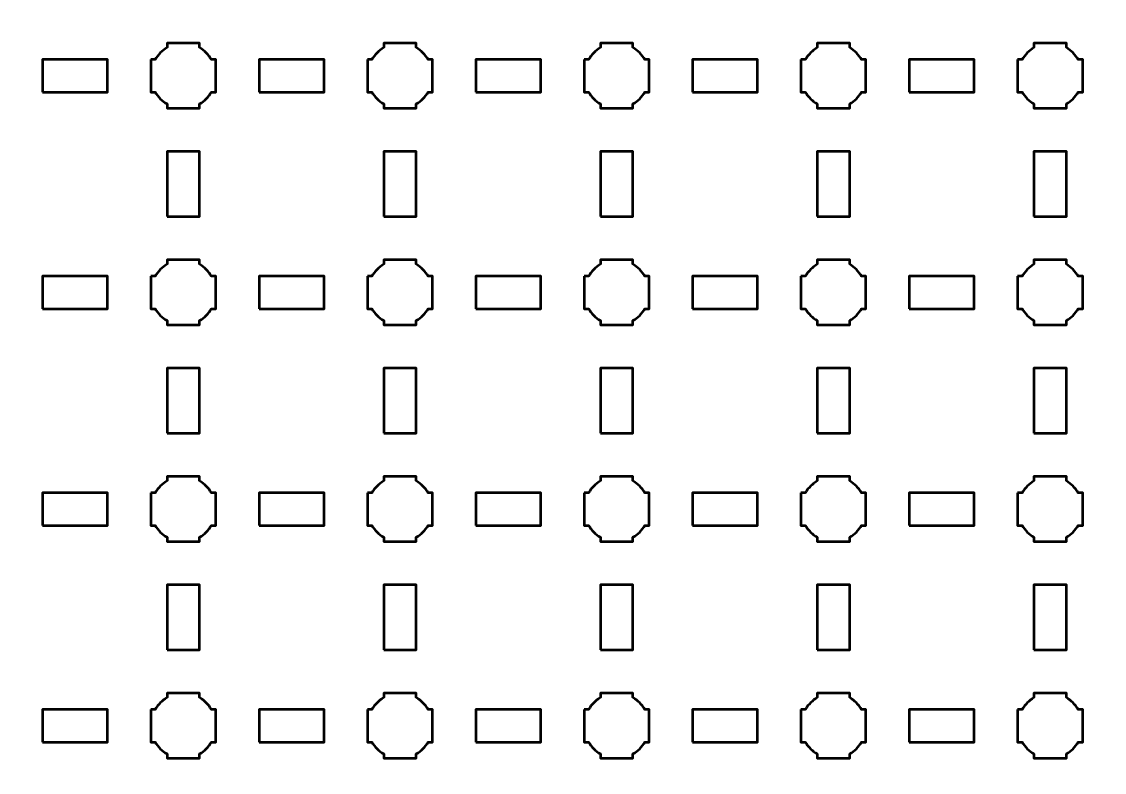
# Model space of a CAD drawing. Header units: centimetres. Extents: x -30.1 to 9.2, y -39.5 to 9.8.
# Drawn here: x -20.99 to -11, y -21.28 to -14.35 of the extents above; entities that cross this region are included whole.
import ezdxf

# ---------------------------------------------------------------- set-up
doc = ezdxf.new("R2010")
doc.units = ezdxf.units.CM
doc.header["$MEASUREMENT"] = 0
doc.layers.add('Layer 1', color=7, linetype='Continuous')

msp = doc.modelspace()

# ---------------------------------------------------------------- linework, layer by layer
at = {"layer": 'Layer 1', "lineweight": 53}
for points in [[(-20.8, -15), (-20.2, -15), (-20.2, -14.7), (-20.8, -14.7), (-20.8, -15)], [(-18.8, -15), (-18.2, -15), (-18.2, -14.7), (-18.8, -14.7), (-18.8, -15)], [(-16.8, -15), (-16.2, -15), (-16.2, -14.7), (-16.8, -14.7), (-16.8, -15)], [(-14.8, -15), (-14.2, -15), (-14.2, -14.7), (-14.8, -14.7), (-14.8, -15)], [(-12.8, -15), (-12.2, -15), (-12.2, -14.7), (-12.8, -14.7), (-12.8, -15)], [(-19.65, -16.15), (-19.35, -16.15), (-19.35, -15.55), (-19.65, -15.55), (-19.65, -16.15)], [(-17.65, -16.15), (-17.35, -16.15), (-17.35, -15.55), (-17.65, -15.55), (-17.65, -16.15)], [(-15.65, -16.15), (-15.35, -16.15), (-15.35, -15.55), (-15.65, -15.55), (-15.65, -16.15)], [(-13.65, -16.15), (-13.35, -16.15), (-13.35, -15.55), (-13.65, -15.55), (-13.65, -16.15)], [(-11.65, -16.15), (-11.35, -16.15), (-11.35, -15.55), (-11.65, -15.55), (-11.65, -16.15)], [(-20.8, -17), (-20.2, -17), (-20.2, -16.7), (-20.8, -16.7), (-20.8, -17)], [(-18.8, -17), (-18.2, -17), (-18.2, -16.7), (-18.8, -16.7), (-18.8, -17)], [(-16.8, -17), (-16.2, -17), (-16.2, -16.7), (-16.8, -16.7), (-16.8, -17)], [(-14.8, -17), (-14.2, -17), (-14.2, -16.7), (-14.8, -16.7), (-14.8, -17)], [(-12.8, -17), (-12.2, -17), (-12.2, -16.7), (-12.8, -16.7), (-12.8, -17)], [(-19.65, -18.15), (-19.35, -18.15), (-19.35, -17.55), (-19.65, -17.55), (-19.65, -18.15)], [(-17.65, -18.15), (-17.35, -18.15), (-17.35, -17.55), (-17.65, -17.55), (-17.65, -18.15)], [(-15.65, -18.15), (-15.35, -18.15), (-15.35, -17.55), (-15.65, -17.55), (-15.65, -18.15)], [(-13.65, -18.15), (-13.35, -18.15), (-13.35, -17.55), (-13.65, -17.55), (-13.65, -18.15)], [(-11.65, -18.15), (-11.35, -18.15), (-11.35, -17.55), (-11.65, -17.55), (-11.65, -18.15)], [(-20.8, -19), (-20.2, -19), (-20.2, -18.7), (-20.8, -18.7), (-20.8, -19)], [(-18.8, -19), (-18.2, -19), (-18.2, -18.7), (-18.8, -18.7), (-18.8, -19)], [(-16.8, -19), (-16.2, -19), (-16.2, -18.7), (-16.8, -18.7), (-16.8, -19)], [(-14.8, -19), (-14.2, -19), (-14.2, -18.7), (-14.8, -18.7), (-14.8, -19)], [(-12.8, -19), (-12.2, -19), (-12.2, -18.7), (-12.8, -18.7), (-12.8, -19)], [(-19.65, -20.15), (-19.35, -20.15), (-19.35, -19.55), (-19.65, -19.55), (-19.65, -20.15)], [(-17.65, -20.15), (-17.35, -20.15), (-17.35, -19.55), (-17.65, -19.55), (-17.65, -20.15)], [(-15.65, -20.15), (-15.35, -20.15), (-15.35, -19.55), (-15.65, -19.55), (-15.65, -20.15)], [(-13.65, -20.15), (-13.35, -20.15), (-13.35, -19.55), (-13.65, -19.55), (-13.65, -20.15)], [(-11.65, -20.15), (-11.35, -20.15), (-11.35, -19.55), (-11.65, -19.55), (-11.65, -20.15)], [(-20.8, -21), (-20.2, -21), (-20.2, -20.7), (-20.8, -20.7), (-20.8, -21)], [(-18.8, -21), (-18.2, -21), (-18.2, -20.7), (-18.8, -20.7), (-18.8, -21)], [(-16.8, -21), (-16.2, -21), (-16.2, -20.7), (-16.8, -20.7), (-16.8, -21)], [(-14.8, -21), (-14.2, -21), (-14.2, -20.7), (-14.8, -20.7), (-14.8, -21)], [(-12.8, -21), (-12.2, -21), (-12.2, -20.7), (-12.8, -20.7), (-12.8, -21)]]:
    msp.add_lwpolyline(points, close=True, dxfattribs=at)
for points, knots in [([(-30.15, -39), (-30.15, -39), (-30.15, 9.3), (-30.15, 9.3), (-30.15, 9.3), (-30.15, 9.57609), (-29.92609, 9.8), (-29.65, 9.8), (-29.65, 9.8), (-29.65, 9.8), (8.65, 9.8), (8.65, 9.8), (8.65, 9.8), (8.92609, 9.8), (9.15, 9.57609), (9.15, 9.3), (9.15, 9.3), (9.15, 9.3), (9.15, -39), (9.15, -39), (9.15, -39), (9.15, -39.27609), (8.92609, -39.5), (8.65, -39.5), (8.65, -39.5), (8.65, -39.5), (-29.65, -39.5), (-29.65, -39.5), (-29.65, -39.5), (-29.92609, -39.5), (-30.15, -39.27609), (-30.15, -39)], [0, 0, 0, 0, 0.125, 0.125, 0.125, 0.125, 0.25, 0.25, 0.25, 0.25, 0.375, 0.375, 0.375, 0.375, 0.5, 0.5, 0.5, 0.5, 0.625, 0.625, 0.625, 0.625, 0.75, 0.75, 0.75, 0.75, 0.875, 0.875, 0.875, 0.875, 1, 1, 1, 1]), ([(-19.8, -14.7), (-19.8, -14.7), (-19.75985, -14.7), (-19.75985, -14.7), (-19.75985, -14.7), (-19.7335, -14.65447), (-19.69553, -14.6165), (-19.65, -14.59015), (-19.65, -14.59015), (-19.65, -14.59015), (-19.65, -14.55), (-19.65, -14.55), (-19.65, -14.55), (-19.65, -14.55), (-19.5, -14.55), (-19.5, -14.55), (-19.5, -14.55), (-19.5, -14.55), (-19.35, -14.55), (-19.35, -14.55), (-19.35, -14.55), (-19.35, -14.55), (-19.35, -14.59015), (-19.35, -14.59015), (-19.35, -14.59015), (-19.30447, -14.6165), (-19.2665, -14.65447), (-19.24015, -14.7), (-19.24015, -14.7), (-19.24015, -14.7), (-19.2, -14.7), (-19.2, -14.7), (-19.2, -14.7), (-19.2, -14.7), (-19.2, -14.85), (-19.2, -14.85), (-19.2, -14.85), (-19.2, -14.85), (-19.2, -15), (-19.2, -15), (-19.2, -15), (-19.2, -15), (-19.24015, -15), (-19.24015, -15), (-19.24015, -15), (-19.2665, -15.04553), (-19.30447, -15.0835), (-19.35, -15.10985), (-19.35, -15.10985), (-19.35, -15.10985), (-19.35, -15.15), (-19.35, -15.15), (-19.35, -15.15), (-19.35, -15.15), (-19.5, -15.15), (-19.5, -15.15), (-19.5, -15.15), (-19.5, -15.15), (-19.65, -15.15), (-19.65, -15.15), (-19.65, -15.15), (-19.65, -15.15), (-19.65, -15.10985), (-19.65, -15.10985), (-19.65, -15.10985), (-19.69553, -15.0835), (-19.7335, -15.04553), (-19.75985, -15), (-19.75985, -15), (-19.75985, -15), (-19.8, -15), (-19.8, -15), (-19.8, -15), (-19.8, -15), (-19.8, -14.85), (-19.8, -14.85), (-19.8, -14.85), (-19.8, -14.85), (-19.8, -14.7), (-19.8, -14.7)], [0, 0, 0, 0, 0.05, 0.05, 0.05, 0.05, 0.1, 0.1, 0.1, 0.1, 0.15, 0.15, 0.15, 0.15, 0.2, 0.2, 0.2, 0.2, 0.25, 0.25, 0.25, 0.25, 0.3, 0.3, 0.3, 0.3, 0.35, 0.35, 0.35, 0.35, 0.4, 0.4, 0.4, 0.4, 0.45, 0.45, 0.45, 0.45, 0.5, 0.5, 0.5, 0.5, 0.55, 0.55, 0.55, 0.55, 0.6, 0.6, 0.6, 0.6, 0.65, 0.65, 0.65, 0.65, 0.7, 0.7, 0.7, 0.7, 0.75, 0.75, 0.75, 0.75, 0.8, 0.8, 0.8, 0.8, 0.85, 0.85, 0.85, 0.85, 0.9, 0.9, 0.9, 0.9, 0.95, 0.95, 0.95, 0.95, 1, 1, 1, 1]), ([(-17.8, -14.7), (-17.8, -14.7), (-17.75985, -14.7), (-17.75985, -14.7), (-17.75985, -14.7), (-17.7335, -14.65447), (-17.69553, -14.6165), (-17.65, -14.59015), (-17.65, -14.59015), (-17.65, -14.59015), (-17.65, -14.55), (-17.65, -14.55), (-17.65, -14.55), (-17.65, -14.55), (-17.5, -14.55), (-17.5, -14.55), (-17.5, -14.55), (-17.5, -14.55), (-17.35, -14.55), (-17.35, -14.55), (-17.35, -14.55), (-17.35, -14.55), (-17.35, -14.59015), (-17.35, -14.59015), (-17.35, -14.59015), (-17.30447, -14.6165), (-17.2665, -14.65447), (-17.24015, -14.7), (-17.24015, -14.7), (-17.24015, -14.7), (-17.2, -14.7), (-17.2, -14.7), (-17.2, -14.7), (-17.2, -14.7), (-17.2, -14.85), (-17.2, -14.85), (-17.2, -14.85), (-17.2, -14.85), (-17.2, -15), (-17.2, -15), (-17.2, -15), (-17.2, -15), (-17.24015, -15), (-17.24015, -15), (-17.24015, -15), (-17.2665, -15.04553), (-17.30447, -15.0835), (-17.35, -15.10985), (-17.35, -15.10985), (-17.35, -15.10985), (-17.35, -15.15), (-17.35, -15.15), (-17.35, -15.15), (-17.35, -15.15), (-17.5, -15.15), (-17.5, -15.15), (-17.5, -15.15), (-17.5, -15.15), (-17.65, -15.15), (-17.65, -15.15), (-17.65, -15.15), (-17.65, -15.15), (-17.65, -15.10985), (-17.65, -15.10985), (-17.65, -15.10985), (-17.69553, -15.0835), (-17.7335, -15.04553), (-17.75985, -15), (-17.75985, -15), (-17.75985, -15), (-17.8, -15), (-17.8, -15), (-17.8, -15), (-17.8, -15), (-17.8, -14.85), (-17.8, -14.85), (-17.8, -14.85), (-17.8, -14.85), (-17.8, -14.7), (-17.8, -14.7)], [0, 0, 0, 0, 0.05, 0.05, 0.05, 0.05, 0.1, 0.1, 0.1, 0.1, 0.15, 0.15, 0.15, 0.15, 0.2, 0.2, 0.2, 0.2, 0.25, 0.25, 0.25, 0.25, 0.3, 0.3, 0.3, 0.3, 0.35, 0.35, 0.35, 0.35, 0.4, 0.4, 0.4, 0.4, 0.45, 0.45, 0.45, 0.45, 0.5, 0.5, 0.5, 0.5, 0.55, 0.55, 0.55, 0.55, 0.6, 0.6, 0.6, 0.6, 0.65, 0.65, 0.65, 0.65, 0.7, 0.7, 0.7, 0.7, 0.75, 0.75, 0.75, 0.75, 0.8, 0.8, 0.8, 0.8, 0.85, 0.85, 0.85, 0.85, 0.9, 0.9, 0.9, 0.9, 0.95, 0.95, 0.95, 0.95, 1, 1, 1, 1]), ([(-15.8, -14.7), (-15.8, -14.7), (-15.75985, -14.7), (-15.75985, -14.7), (-15.75985, -14.7), (-15.7335, -14.65447), (-15.69553, -14.6165), (-15.65, -14.59015), (-15.65, -14.59015), (-15.65, -14.59015), (-15.65, -14.55), (-15.65, -14.55), (-15.65, -14.55), (-15.65, -14.55), (-15.5, -14.55), (-15.5, -14.55), (-15.5, -14.55), (-15.5, -14.55), (-15.35, -14.55), (-15.35, -14.55), (-15.35, -14.55), (-15.35, -14.55), (-15.35, -14.59015), (-15.35, -14.59015), (-15.35, -14.59015), (-15.30447, -14.6165), (-15.2665, -14.65447), (-15.24015, -14.7), (-15.24015, -14.7), (-15.24015, -14.7), (-15.2, -14.7), (-15.2, -14.7), (-15.2, -14.7), (-15.2, -14.7), (-15.2, -14.85), (-15.2, -14.85), (-15.2, -14.85), (-15.2, -14.85), (-15.2, -15), (-15.2, -15), (-15.2, -15), (-15.2, -15), (-15.24015, -15), (-15.24015, -15), (-15.24015, -15), (-15.2665, -15.04553), (-15.30447, -15.0835), (-15.35, -15.10985), (-15.35, -15.10985), (-15.35, -15.10985), (-15.35, -15.15), (-15.35, -15.15), (-15.35, -15.15), (-15.35, -15.15), (-15.5, -15.15), (-15.5, -15.15), (-15.5, -15.15), (-15.5, -15.15), (-15.65, -15.15), (-15.65, -15.15), (-15.65, -15.15), (-15.65, -15.15), (-15.65, -15.10985), (-15.65, -15.10985), (-15.65, -15.10985), (-15.69553, -15.0835), (-15.7335, -15.04553), (-15.75985, -15), (-15.75985, -15), (-15.75985, -15), (-15.8, -15), (-15.8, -15), (-15.8, -15), (-15.8, -15), (-15.8, -14.85), (-15.8, -14.85), (-15.8, -14.85), (-15.8, -14.85), (-15.8, -14.7), (-15.8, -14.7)], [0, 0, 0, 0, 0.05, 0.05, 0.05, 0.05, 0.1, 0.1, 0.1, 0.1, 0.15, 0.15, 0.15, 0.15, 0.2, 0.2, 0.2, 0.2, 0.25, 0.25, 0.25, 0.25, 0.3, 0.3, 0.3, 0.3, 0.35, 0.35, 0.35, 0.35, 0.4, 0.4, 0.4, 0.4, 0.45, 0.45, 0.45, 0.45, 0.5, 0.5, 0.5, 0.5, 0.55, 0.55, 0.55, 0.55, 0.6, 0.6, 0.6, 0.6, 0.65, 0.65, 0.65, 0.65, 0.7, 0.7, 0.7, 0.7, 0.75, 0.75, 0.75, 0.75, 0.8, 0.8, 0.8, 0.8, 0.85, 0.85, 0.85, 0.85, 0.9, 0.9, 0.9, 0.9, 0.95, 0.95, 0.95, 0.95, 1, 1, 1, 1]), ([(-13.8, -14.7), (-13.8, -14.7), (-13.75985, -14.7), (-13.75985, -14.7), (-13.75985, -14.7), (-13.7335, -14.65447), (-13.69553, -14.6165), (-13.65, -14.59015), (-13.65, -14.59015), (-13.65, -14.59015), (-13.65, -14.55), (-13.65, -14.55), (-13.65, -14.55), (-13.65, -14.55), (-13.5, -14.55), (-13.5, -14.55), (-13.5, -14.55), (-13.5, -14.55), (-13.35, -14.55), (-13.35, -14.55), (-13.35, -14.55), (-13.35, -14.55), (-13.35, -14.59015), (-13.35, -14.59015), (-13.35, -14.59015), (-13.30447, -14.6165), (-13.2665, -14.65447), (-13.24015, -14.7), (-13.24015, -14.7), (-13.24015, -14.7), (-13.2, -14.7), (-13.2, -14.7), (-13.2, -14.7), (-13.2, -14.7), (-13.2, -14.85), (-13.2, -14.85), (-13.2, -14.85), (-13.2, -14.85), (-13.2, -15), (-13.2, -15), (-13.2, -15), (-13.2, -15), (-13.24015, -15), (-13.24015, -15), (-13.24015, -15), (-13.2665, -15.04553), (-13.30447, -15.0835), (-13.35, -15.10985), (-13.35, -15.10985), (-13.35, -15.10985), (-13.35, -15.15), (-13.35, -15.15), (-13.35, -15.15), (-13.35, -15.15), (-13.5, -15.15), (-13.5, -15.15), (-13.5, -15.15), (-13.5, -15.15), (-13.65, -15.15), (-13.65, -15.15), (-13.65, -15.15), (-13.65, -15.15), (-13.65, -15.10985), (-13.65, -15.10985), (-13.65, -15.10985), (-13.69553, -15.0835), (-13.7335, -15.04553), (-13.75985, -15), (-13.75985, -15), (-13.75985, -15), (-13.8, -15), (-13.8, -15), (-13.8, -15), (-13.8, -15), (-13.8, -14.85), (-13.8, -14.85), (-13.8, -14.85), (-13.8, -14.85), (-13.8, -14.7), (-13.8, -14.7)], [0, 0, 0, 0, 0.05, 0.05, 0.05, 0.05, 0.1, 0.1, 0.1, 0.1, 0.15, 0.15, 0.15, 0.15, 0.2, 0.2, 0.2, 0.2, 0.25, 0.25, 0.25, 0.25, 0.3, 0.3, 0.3, 0.3, 0.35, 0.35, 0.35, 0.35, 0.4, 0.4, 0.4, 0.4, 0.45, 0.45, 0.45, 0.45, 0.5, 0.5, 0.5, 0.5, 0.55, 0.55, 0.55, 0.55, 0.6, 0.6, 0.6, 0.6, 0.65, 0.65, 0.65, 0.65, 0.7, 0.7, 0.7, 0.7, 0.75, 0.75, 0.75, 0.75, 0.8, 0.8, 0.8, 0.8, 0.85, 0.85, 0.85, 0.85, 0.9, 0.9, 0.9, 0.9, 0.95, 0.95, 0.95, 0.95, 1, 1, 1, 1]), ([(-11.8, -14.7), (-11.8, -14.7), (-11.75985, -14.7), (-11.75985, -14.7), (-11.75985, -14.7), (-11.7335, -14.65447), (-11.69553, -14.6165), (-11.65, -14.59015), (-11.65, -14.59015), (-11.65, -14.59015), (-11.65, -14.55), (-11.65, -14.55), (-11.65, -14.55), (-11.65, -14.55), (-11.5, -14.55), (-11.5, -14.55), (-11.5, -14.55), (-11.5, -14.55), (-11.35, -14.55), (-11.35, -14.55), (-11.35, -14.55), (-11.35, -14.55), (-11.35, -14.59015), (-11.35, -14.59015), (-11.35, -14.59015), (-11.30447, -14.6165), (-11.2665, -14.65447), (-11.24015, -14.7), (-11.24015, -14.7), (-11.24015, -14.7), (-11.2, -14.7), (-11.2, -14.7), (-11.2, -14.7), (-11.2, -14.7), (-11.2, -14.85), (-11.2, -14.85), (-11.2, -14.85), (-11.2, -14.85), (-11.2, -15), (-11.2, -15), (-11.2, -15), (-11.2, -15), (-11.24015, -15), (-11.24015, -15), (-11.24015, -15), (-11.2665, -15.04553), (-11.30447, -15.0835), (-11.35, -15.10985), (-11.35, -15.10985), (-11.35, -15.10985), (-11.35, -15.15), (-11.35, -15.15), (-11.35, -15.15), (-11.35, -15.15), (-11.5, -15.15), (-11.5, -15.15), (-11.5, -15.15), (-11.5, -15.15), (-11.65, -15.15), (-11.65, -15.15), (-11.65, -15.15), (-11.65, -15.15), (-11.65, -15.10985), (-11.65, -15.10985), (-11.65, -15.10985), (-11.69553, -15.0835), (-11.7335, -15.04553), (-11.75985, -15), (-11.75985, -15), (-11.75985, -15), (-11.8, -15), (-11.8, -15), (-11.8, -15), (-11.8, -15), (-11.8, -14.85), (-11.8, -14.85), (-11.8, -14.85), (-11.8, -14.85), (-11.8, -14.7), (-11.8, -14.7)], [0, 0, 0, 0, 0.05, 0.05, 0.05, 0.05, 0.1, 0.1, 0.1, 0.1, 0.15, 0.15, 0.15, 0.15, 0.2, 0.2, 0.2, 0.2, 0.25, 0.25, 0.25, 0.25, 0.3, 0.3, 0.3, 0.3, 0.35, 0.35, 0.35, 0.35, 0.4, 0.4, 0.4, 0.4, 0.45, 0.45, 0.45, 0.45, 0.5, 0.5, 0.5, 0.5, 0.55, 0.55, 0.55, 0.55, 0.6, 0.6, 0.6, 0.6, 0.65, 0.65, 0.65, 0.65, 0.7, 0.7, 0.7, 0.7, 0.75, 0.75, 0.75, 0.75, 0.8, 0.8, 0.8, 0.8, 0.85, 0.85, 0.85, 0.85, 0.9, 0.9, 0.9, 0.9, 0.95, 0.95, 0.95, 0.95, 1, 1, 1, 1]), ([(-19.8, -16.7), (-19.8, -16.7), (-19.75985, -16.7), (-19.75985, -16.7), (-19.75985, -16.7), (-19.7335, -16.65447), (-19.69553, -16.6165), (-19.65, -16.59015), (-19.65, -16.59015), (-19.65, -16.59015), (-19.65, -16.55), (-19.65, -16.55), (-19.65, -16.55), (-19.65, -16.55), (-19.5, -16.55), (-19.5, -16.55), (-19.5, -16.55), (-19.5, -16.55), (-19.35, -16.55), (-19.35, -16.55), (-19.35, -16.55), (-19.35, -16.55), (-19.35, -16.59015), (-19.35, -16.59015), (-19.35, -16.59015), (-19.30447, -16.6165), (-19.2665, -16.65447), (-19.24015, -16.7), (-19.24015, -16.7), (-19.24015, -16.7), (-19.2, -16.7), (-19.2, -16.7), (-19.2, -16.7), (-19.2, -16.7), (-19.2, -16.85), (-19.2, -16.85), (-19.2, -16.85), (-19.2, -16.85), (-19.2, -17), (-19.2, -17), (-19.2, -17), (-19.2, -17), (-19.24015, -17), (-19.24015, -17), (-19.24015, -17), (-19.2665, -17.04553), (-19.30447, -17.0835), (-19.35, -17.10985), (-19.35, -17.10985), (-19.35, -17.10985), (-19.35, -17.15), (-19.35, -17.15), (-19.35, -17.15), (-19.35, -17.15), (-19.5, -17.15), (-19.5, -17.15), (-19.5, -17.15), (-19.5, -17.15), (-19.65, -17.15), (-19.65, -17.15), (-19.65, -17.15), (-19.65, -17.15), (-19.65, -17.10985), (-19.65, -17.10985), (-19.65, -17.10985), (-19.69553, -17.0835), (-19.7335, -17.04553), (-19.75985, -17), (-19.75985, -17), (-19.75985, -17), (-19.8, -17), (-19.8, -17), (-19.8, -17), (-19.8, -17), (-19.8, -16.85), (-19.8, -16.85), (-19.8, -16.85), (-19.8, -16.85), (-19.8, -16.7), (-19.8, -16.7)], [0, 0, 0, 0, 0.05, 0.05, 0.05, 0.05, 0.1, 0.1, 0.1, 0.1, 0.15, 0.15, 0.15, 0.15, 0.2, 0.2, 0.2, 0.2, 0.25, 0.25, 0.25, 0.25, 0.3, 0.3, 0.3, 0.3, 0.35, 0.35, 0.35, 0.35, 0.4, 0.4, 0.4, 0.4, 0.45, 0.45, 0.45, 0.45, 0.5, 0.5, 0.5, 0.5, 0.55, 0.55, 0.55, 0.55, 0.6, 0.6, 0.6, 0.6, 0.65, 0.65, 0.65, 0.65, 0.7, 0.7, 0.7, 0.7, 0.75, 0.75, 0.75, 0.75, 0.8, 0.8, 0.8, 0.8, 0.85, 0.85, 0.85, 0.85, 0.9, 0.9, 0.9, 0.9, 0.95, 0.95, 0.95, 0.95, 1, 1, 1, 1]), ([(-17.8, -16.7), (-17.8, -16.7), (-17.75985, -16.7), (-17.75985, -16.7), (-17.75985, -16.7), (-17.7335, -16.65447), (-17.69553, -16.6165), (-17.65, -16.59015), (-17.65, -16.59015), (-17.65, -16.59015), (-17.65, -16.55), (-17.65, -16.55), (-17.65, -16.55), (-17.65, -16.55), (-17.5, -16.55), (-17.5, -16.55), (-17.5, -16.55), (-17.5, -16.55), (-17.35, -16.55), (-17.35, -16.55), (-17.35, -16.55), (-17.35, -16.55), (-17.35, -16.59015), (-17.35, -16.59015), (-17.35, -16.59015), (-17.30447, -16.6165), (-17.2665, -16.65447), (-17.24015, -16.7), (-17.24015, -16.7), (-17.24015, -16.7), (-17.2, -16.7), (-17.2, -16.7), (-17.2, -16.7), (-17.2, -16.7), (-17.2, -16.85), (-17.2, -16.85), (-17.2, -16.85), (-17.2, -16.85), (-17.2, -17), (-17.2, -17), (-17.2, -17), (-17.2, -17), (-17.24015, -17), (-17.24015, -17), (-17.24015, -17), (-17.2665, -17.04553), (-17.30447, -17.0835), (-17.35, -17.10985), (-17.35, -17.10985), (-17.35, -17.10985), (-17.35, -17.15), (-17.35, -17.15), (-17.35, -17.15), (-17.35, -17.15), (-17.5, -17.15), (-17.5, -17.15), (-17.5, -17.15), (-17.5, -17.15), (-17.65, -17.15), (-17.65, -17.15), (-17.65, -17.15), (-17.65, -17.15), (-17.65, -17.10985), (-17.65, -17.10985), (-17.65, -17.10985), (-17.69553, -17.0835), (-17.7335, -17.04553), (-17.75985, -17), (-17.75985, -17), (-17.75985, -17), (-17.8, -17), (-17.8, -17), (-17.8, -17), (-17.8, -17), (-17.8, -16.85), (-17.8, -16.85), (-17.8, -16.85), (-17.8, -16.85), (-17.8, -16.7), (-17.8, -16.7)], [0, 0, 0, 0, 0.05, 0.05, 0.05, 0.05, 0.1, 0.1, 0.1, 0.1, 0.15, 0.15, 0.15, 0.15, 0.2, 0.2, 0.2, 0.2, 0.25, 0.25, 0.25, 0.25, 0.3, 0.3, 0.3, 0.3, 0.35, 0.35, 0.35, 0.35, 0.4, 0.4, 0.4, 0.4, 0.45, 0.45, 0.45, 0.45, 0.5, 0.5, 0.5, 0.5, 0.55, 0.55, 0.55, 0.55, 0.6, 0.6, 0.6, 0.6, 0.65, 0.65, 0.65, 0.65, 0.7, 0.7, 0.7, 0.7, 0.75, 0.75, 0.75, 0.75, 0.8, 0.8, 0.8, 0.8, 0.85, 0.85, 0.85, 0.85, 0.9, 0.9, 0.9, 0.9, 0.95, 0.95, 0.95, 0.95, 1, 1, 1, 1]), ([(-15.8, -16.7), (-15.8, -16.7), (-15.75985, -16.7), (-15.75985, -16.7), (-15.75985, -16.7), (-15.7335, -16.65447), (-15.69553, -16.6165), (-15.65, -16.59015), (-15.65, -16.59015), (-15.65, -16.59015), (-15.65, -16.55), (-15.65, -16.55), (-15.65, -16.55), (-15.65, -16.55), (-15.5, -16.55), (-15.5, -16.55), (-15.5, -16.55), (-15.5, -16.55), (-15.35, -16.55), (-15.35, -16.55), (-15.35, -16.55), (-15.35, -16.55), (-15.35, -16.59015), (-15.35, -16.59015), (-15.35, -16.59015), (-15.30447, -16.6165), (-15.2665, -16.65447), (-15.24015, -16.7), (-15.24015, -16.7), (-15.24015, -16.7), (-15.2, -16.7), (-15.2, -16.7), (-15.2, -16.7), (-15.2, -16.7), (-15.2, -16.85), (-15.2, -16.85), (-15.2, -16.85), (-15.2, -16.85), (-15.2, -17), (-15.2, -17), (-15.2, -17), (-15.2, -17), (-15.24015, -17), (-15.24015, -17), (-15.24015, -17), (-15.2665, -17.04553), (-15.30447, -17.0835), (-15.35, -17.10985), (-15.35, -17.10985), (-15.35, -17.10985), (-15.35, -17.15), (-15.35, -17.15), (-15.35, -17.15), (-15.35, -17.15), (-15.5, -17.15), (-15.5, -17.15), (-15.5, -17.15), (-15.5, -17.15), (-15.65, -17.15), (-15.65, -17.15), (-15.65, -17.15), (-15.65, -17.15), (-15.65, -17.10985), (-15.65, -17.10985), (-15.65, -17.10985), (-15.69553, -17.0835), (-15.7335, -17.04553), (-15.75985, -17), (-15.75985, -17), (-15.75985, -17), (-15.8, -17), (-15.8, -17), (-15.8, -17), (-15.8, -17), (-15.8, -16.85), (-15.8, -16.85), (-15.8, -16.85), (-15.8, -16.85), (-15.8, -16.7), (-15.8, -16.7)], [0, 0, 0, 0, 0.05, 0.05, 0.05, 0.05, 0.1, 0.1, 0.1, 0.1, 0.15, 0.15, 0.15, 0.15, 0.2, 0.2, 0.2, 0.2, 0.25, 0.25, 0.25, 0.25, 0.3, 0.3, 0.3, 0.3, 0.35, 0.35, 0.35, 0.35, 0.4, 0.4, 0.4, 0.4, 0.45, 0.45, 0.45, 0.45, 0.5, 0.5, 0.5, 0.5, 0.55, 0.55, 0.55, 0.55, 0.6, 0.6, 0.6, 0.6, 0.65, 0.65, 0.65, 0.65, 0.7, 0.7, 0.7, 0.7, 0.75, 0.75, 0.75, 0.75, 0.8, 0.8, 0.8, 0.8, 0.85, 0.85, 0.85, 0.85, 0.9, 0.9, 0.9, 0.9, 0.95, 0.95, 0.95, 0.95, 1, 1, 1, 1]), ([(-13.8, -16.7), (-13.8, -16.7), (-13.75985, -16.7), (-13.75985, -16.7), (-13.75985, -16.7), (-13.7335, -16.65447), (-13.69553, -16.6165), (-13.65, -16.59015), (-13.65, -16.59015), (-13.65, -16.59015), (-13.65, -16.55), (-13.65, -16.55), (-13.65, -16.55), (-13.65, -16.55), (-13.5, -16.55), (-13.5, -16.55), (-13.5, -16.55), (-13.5, -16.55), (-13.35, -16.55), (-13.35, -16.55), (-13.35, -16.55), (-13.35, -16.55), (-13.35, -16.59015), (-13.35, -16.59015), (-13.35, -16.59015), (-13.30447, -16.6165), (-13.2665, -16.65447), (-13.24015, -16.7), (-13.24015, -16.7), (-13.24015, -16.7), (-13.2, -16.7), (-13.2, -16.7), (-13.2, -16.7), (-13.2, -16.7), (-13.2, -16.85), (-13.2, -16.85), (-13.2, -16.85), (-13.2, -16.85), (-13.2, -17), (-13.2, -17), (-13.2, -17), (-13.2, -17), (-13.24015, -17), (-13.24015, -17), (-13.24015, -17), (-13.2665, -17.04553), (-13.30447, -17.0835), (-13.35, -17.10985), (-13.35, -17.10985), (-13.35, -17.10985), (-13.35, -17.15), (-13.35, -17.15), (-13.35, -17.15), (-13.35, -17.15), (-13.5, -17.15), (-13.5, -17.15), (-13.5, -17.15), (-13.5, -17.15), (-13.65, -17.15), (-13.65, -17.15), (-13.65, -17.15), (-13.65, -17.15), (-13.65, -17.10985), (-13.65, -17.10985), (-13.65, -17.10985), (-13.69553, -17.0835), (-13.7335, -17.04553), (-13.75985, -17), (-13.75985, -17), (-13.75985, -17), (-13.8, -17), (-13.8, -17), (-13.8, -17), (-13.8, -17), (-13.8, -16.85), (-13.8, -16.85), (-13.8, -16.85), (-13.8, -16.85), (-13.8, -16.7), (-13.8, -16.7)], [0, 0, 0, 0, 0.05, 0.05, 0.05, 0.05, 0.1, 0.1, 0.1, 0.1, 0.15, 0.15, 0.15, 0.15, 0.2, 0.2, 0.2, 0.2, 0.25, 0.25, 0.25, 0.25, 0.3, 0.3, 0.3, 0.3, 0.35, 0.35, 0.35, 0.35, 0.4, 0.4, 0.4, 0.4, 0.45, 0.45, 0.45, 0.45, 0.5, 0.5, 0.5, 0.5, 0.55, 0.55, 0.55, 0.55, 0.6, 0.6, 0.6, 0.6, 0.65, 0.65, 0.65, 0.65, 0.7, 0.7, 0.7, 0.7, 0.75, 0.75, 0.75, 0.75, 0.8, 0.8, 0.8, 0.8, 0.85, 0.85, 0.85, 0.85, 0.9, 0.9, 0.9, 0.9, 0.95, 0.95, 0.95, 0.95, 1, 1, 1, 1]), ([(-11.8, -16.7), (-11.8, -16.7), (-11.75985, -16.7), (-11.75985, -16.7), (-11.75985, -16.7), (-11.7335, -16.65447), (-11.69553, -16.6165), (-11.65, -16.59015), (-11.65, -16.59015), (-11.65, -16.59015), (-11.65, -16.55), (-11.65, -16.55), (-11.65, -16.55), (-11.65, -16.55), (-11.5, -16.55), (-11.5, -16.55), (-11.5, -16.55), (-11.5, -16.55), (-11.35, -16.55), (-11.35, -16.55), (-11.35, -16.55), (-11.35, -16.55), (-11.35, -16.59015), (-11.35, -16.59015), (-11.35, -16.59015), (-11.30447, -16.6165), (-11.2665, -16.65447), (-11.24015, -16.7), (-11.24015, -16.7), (-11.24015, -16.7), (-11.2, -16.7), (-11.2, -16.7), (-11.2, -16.7), (-11.2, -16.7), (-11.2, -16.85), (-11.2, -16.85), (-11.2, -16.85), (-11.2, -16.85), (-11.2, -17), (-11.2, -17), (-11.2, -17), (-11.2, -17), (-11.24015, -17), (-11.24015, -17), (-11.24015, -17), (-11.2665, -17.04553), (-11.30447, -17.0835), (-11.35, -17.10985), (-11.35, -17.10985), (-11.35, -17.10985), (-11.35, -17.15), (-11.35, -17.15), (-11.35, -17.15), (-11.35, -17.15), (-11.5, -17.15), (-11.5, -17.15), (-11.5, -17.15), (-11.5, -17.15), (-11.65, -17.15), (-11.65, -17.15), (-11.65, -17.15), (-11.65, -17.15), (-11.65, -17.10985), (-11.65, -17.10985), (-11.65, -17.10985), (-11.69553, -17.0835), (-11.7335, -17.04553), (-11.75985, -17), (-11.75985, -17), (-11.75985, -17), (-11.8, -17), (-11.8, -17), (-11.8, -17), (-11.8, -17), (-11.8, -16.85), (-11.8, -16.85), (-11.8, -16.85), (-11.8, -16.85), (-11.8, -16.7), (-11.8, -16.7)], [0, 0, 0, 0, 0.05, 0.05, 0.05, 0.05, 0.1, 0.1, 0.1, 0.1, 0.15, 0.15, 0.15, 0.15, 0.2, 0.2, 0.2, 0.2, 0.25, 0.25, 0.25, 0.25, 0.3, 0.3, 0.3, 0.3, 0.35, 0.35, 0.35, 0.35, 0.4, 0.4, 0.4, 0.4, 0.45, 0.45, 0.45, 0.45, 0.5, 0.5, 0.5, 0.5, 0.55, 0.55, 0.55, 0.55, 0.6, 0.6, 0.6, 0.6, 0.65, 0.65, 0.65, 0.65, 0.7, 0.7, 0.7, 0.7, 0.75, 0.75, 0.75, 0.75, 0.8, 0.8, 0.8, 0.8, 0.85, 0.85, 0.85, 0.85, 0.9, 0.9, 0.9, 0.9, 0.95, 0.95, 0.95, 0.95, 1, 1, 1, 1]), ([(-19.8, -18.7), (-19.8, -18.7), (-19.75985, -18.7), (-19.75985, -18.7), (-19.75985, -18.7), (-19.7335, -18.65447), (-19.69553, -18.6165), (-19.65, -18.59015), (-19.65, -18.59015), (-19.65, -18.59015), (-19.65, -18.55), (-19.65, -18.55), (-19.65, -18.55), (-19.65, -18.55), (-19.5, -18.55), (-19.5, -18.55), (-19.5, -18.55), (-19.5, -18.55), (-19.35, -18.55), (-19.35, -18.55), (-19.35, -18.55), (-19.35, -18.55), (-19.35, -18.59015), (-19.35, -18.59015), (-19.35, -18.59015), (-19.30447, -18.6165), (-19.2665, -18.65447), (-19.24015, -18.7), (-19.24015, -18.7), (-19.24015, -18.7), (-19.2, -18.7), (-19.2, -18.7), (-19.2, -18.7), (-19.2, -18.7), (-19.2, -18.85), (-19.2, -18.85), (-19.2, -18.85), (-19.2, -18.85), (-19.2, -19), (-19.2, -19), (-19.2, -19), (-19.2, -19), (-19.24015, -19), (-19.24015, -19), (-19.24015, -19), (-19.2665, -19.04553), (-19.30447, -19.0835), (-19.35, -19.10985), (-19.35, -19.10985), (-19.35, -19.10985), (-19.35, -19.15), (-19.35, -19.15), (-19.35, -19.15), (-19.35, -19.15), (-19.5, -19.15), (-19.5, -19.15), (-19.5, -19.15), (-19.5, -19.15), (-19.65, -19.15), (-19.65, -19.15), (-19.65, -19.15), (-19.65, -19.15), (-19.65, -19.10985), (-19.65, -19.10985), (-19.65, -19.10985), (-19.69553, -19.0835), (-19.7335, -19.04553), (-19.75985, -19), (-19.75985, -19), (-19.75985, -19), (-19.8, -19), (-19.8, -19), (-19.8, -19), (-19.8, -19), (-19.8, -18.85), (-19.8, -18.85), (-19.8, -18.85), (-19.8, -18.85), (-19.8, -18.7), (-19.8, -18.7)], [0, 0, 0, 0, 0.05, 0.05, 0.05, 0.05, 0.1, 0.1, 0.1, 0.1, 0.15, 0.15, 0.15, 0.15, 0.2, 0.2, 0.2, 0.2, 0.25, 0.25, 0.25, 0.25, 0.3, 0.3, 0.3, 0.3, 0.35, 0.35, 0.35, 0.35, 0.4, 0.4, 0.4, 0.4, 0.45, 0.45, 0.45, 0.45, 0.5, 0.5, 0.5, 0.5, 0.55, 0.55, 0.55, 0.55, 0.6, 0.6, 0.6, 0.6, 0.65, 0.65, 0.65, 0.65, 0.7, 0.7, 0.7, 0.7, 0.75, 0.75, 0.75, 0.75, 0.8, 0.8, 0.8, 0.8, 0.85, 0.85, 0.85, 0.85, 0.9, 0.9, 0.9, 0.9, 0.95, 0.95, 0.95, 0.95, 1, 1, 1, 1]), ([(-17.8, -18.7), (-17.8, -18.7), (-17.75985, -18.7), (-17.75985, -18.7), (-17.75985, -18.7), (-17.7335, -18.65447), (-17.69553, -18.6165), (-17.65, -18.59015), (-17.65, -18.59015), (-17.65, -18.59015), (-17.65, -18.55), (-17.65, -18.55), (-17.65, -18.55), (-17.65, -18.55), (-17.5, -18.55), (-17.5, -18.55), (-17.5, -18.55), (-17.5, -18.55), (-17.35, -18.55), (-17.35, -18.55), (-17.35, -18.55), (-17.35, -18.55), (-17.35, -18.59015), (-17.35, -18.59015), (-17.35, -18.59015), (-17.30447, -18.6165), (-17.2665, -18.65447), (-17.24015, -18.7), (-17.24015, -18.7), (-17.24015, -18.7), (-17.2, -18.7), (-17.2, -18.7), (-17.2, -18.7), (-17.2, -18.7), (-17.2, -18.85), (-17.2, -18.85), (-17.2, -18.85), (-17.2, -18.85), (-17.2, -19), (-17.2, -19), (-17.2, -19), (-17.2, -19), (-17.24015, -19), (-17.24015, -19), (-17.24015, -19), (-17.2665, -19.04553), (-17.30447, -19.0835), (-17.35, -19.10985), (-17.35, -19.10985), (-17.35, -19.10985), (-17.35, -19.15), (-17.35, -19.15), (-17.35, -19.15), (-17.35, -19.15), (-17.5, -19.15), (-17.5, -19.15), (-17.5, -19.15), (-17.5, -19.15), (-17.65, -19.15), (-17.65, -19.15), (-17.65, -19.15), (-17.65, -19.15), (-17.65, -19.10985), (-17.65, -19.10985), (-17.65, -19.10985), (-17.69553, -19.0835), (-17.7335, -19.04553), (-17.75985, -19), (-17.75985, -19), (-17.75985, -19), (-17.8, -19), (-17.8, -19), (-17.8, -19), (-17.8, -19), (-17.8, -18.85), (-17.8, -18.85), (-17.8, -18.85), (-17.8, -18.85), (-17.8, -18.7), (-17.8, -18.7)], [0, 0, 0, 0, 0.05, 0.05, 0.05, 0.05, 0.1, 0.1, 0.1, 0.1, 0.15, 0.15, 0.15, 0.15, 0.2, 0.2, 0.2, 0.2, 0.25, 0.25, 0.25, 0.25, 0.3, 0.3, 0.3, 0.3, 0.35, 0.35, 0.35, 0.35, 0.4, 0.4, 0.4, 0.4, 0.45, 0.45, 0.45, 0.45, 0.5, 0.5, 0.5, 0.5, 0.55, 0.55, 0.55, 0.55, 0.6, 0.6, 0.6, 0.6, 0.65, 0.65, 0.65, 0.65, 0.7, 0.7, 0.7, 0.7, 0.75, 0.75, 0.75, 0.75, 0.8, 0.8, 0.8, 0.8, 0.85, 0.85, 0.85, 0.85, 0.9, 0.9, 0.9, 0.9, 0.95, 0.95, 0.95, 0.95, 1, 1, 1, 1]), ([(-15.8, -18.7), (-15.8, -18.7), (-15.75985, -18.7), (-15.75985, -18.7), (-15.75985, -18.7), (-15.7335, -18.65447), (-15.69553, -18.6165), (-15.65, -18.59015), (-15.65, -18.59015), (-15.65, -18.59015), (-15.65, -18.55), (-15.65, -18.55), (-15.65, -18.55), (-15.65, -18.55), (-15.5, -18.55), (-15.5, -18.55), (-15.5, -18.55), (-15.5, -18.55), (-15.35, -18.55), (-15.35, -18.55), (-15.35, -18.55), (-15.35, -18.55), (-15.35, -18.59015), (-15.35, -18.59015), (-15.35, -18.59015), (-15.30447, -18.6165), (-15.2665, -18.65447), (-15.24015, -18.7), (-15.24015, -18.7), (-15.24015, -18.7), (-15.2, -18.7), (-15.2, -18.7), (-15.2, -18.7), (-15.2, -18.7), (-15.2, -18.85), (-15.2, -18.85), (-15.2, -18.85), (-15.2, -18.85), (-15.2, -19), (-15.2, -19), (-15.2, -19), (-15.2, -19), (-15.24015, -19), (-15.24015, -19), (-15.24015, -19), (-15.2665, -19.04553), (-15.30447, -19.0835), (-15.35, -19.10985), (-15.35, -19.10985), (-15.35, -19.10985), (-15.35, -19.15), (-15.35, -19.15), (-15.35, -19.15), (-15.35, -19.15), (-15.5, -19.15), (-15.5, -19.15), (-15.5, -19.15), (-15.5, -19.15), (-15.65, -19.15), (-15.65, -19.15), (-15.65, -19.15), (-15.65, -19.15), (-15.65, -19.10985), (-15.65, -19.10985), (-15.65, -19.10985), (-15.69553, -19.0835), (-15.7335, -19.04553), (-15.75985, -19), (-15.75985, -19), (-15.75985, -19), (-15.8, -19), (-15.8, -19), (-15.8, -19), (-15.8, -19), (-15.8, -18.85), (-15.8, -18.85), (-15.8, -18.85), (-15.8, -18.85), (-15.8, -18.7), (-15.8, -18.7)], [0, 0, 0, 0, 0.05, 0.05, 0.05, 0.05, 0.1, 0.1, 0.1, 0.1, 0.15, 0.15, 0.15, 0.15, 0.2, 0.2, 0.2, 0.2, 0.25, 0.25, 0.25, 0.25, 0.3, 0.3, 0.3, 0.3, 0.35, 0.35, 0.35, 0.35, 0.4, 0.4, 0.4, 0.4, 0.45, 0.45, 0.45, 0.45, 0.5, 0.5, 0.5, 0.5, 0.55, 0.55, 0.55, 0.55, 0.6, 0.6, 0.6, 0.6, 0.65, 0.65, 0.65, 0.65, 0.7, 0.7, 0.7, 0.7, 0.75, 0.75, 0.75, 0.75, 0.8, 0.8, 0.8, 0.8, 0.85, 0.85, 0.85, 0.85, 0.9, 0.9, 0.9, 0.9, 0.95, 0.95, 0.95, 0.95, 1, 1, 1, 1]), ([(-13.8, -18.7), (-13.8, -18.7), (-13.75985, -18.7), (-13.75985, -18.7), (-13.75985, -18.7), (-13.7335, -18.65447), (-13.69553, -18.6165), (-13.65, -18.59015), (-13.65, -18.59015), (-13.65, -18.59015), (-13.65, -18.55), (-13.65, -18.55), (-13.65, -18.55), (-13.65, -18.55), (-13.5, -18.55), (-13.5, -18.55), (-13.5, -18.55), (-13.5, -18.55), (-13.35, -18.55), (-13.35, -18.55), (-13.35, -18.55), (-13.35, -18.55), (-13.35, -18.59015), (-13.35, -18.59015), (-13.35, -18.59015), (-13.30447, -18.6165), (-13.2665, -18.65447), (-13.24015, -18.7), (-13.24015, -18.7), (-13.24015, -18.7), (-13.2, -18.7), (-13.2, -18.7), (-13.2, -18.7), (-13.2, -18.7), (-13.2, -18.85), (-13.2, -18.85), (-13.2, -18.85), (-13.2, -18.85), (-13.2, -19), (-13.2, -19), (-13.2, -19), (-13.2, -19), (-13.24015, -19), (-13.24015, -19), (-13.24015, -19), (-13.2665, -19.04553), (-13.30447, -19.0835), (-13.35, -19.10985), (-13.35, -19.10985), (-13.35, -19.10985), (-13.35, -19.15), (-13.35, -19.15), (-13.35, -19.15), (-13.35, -19.15), (-13.5, -19.15), (-13.5, -19.15), (-13.5, -19.15), (-13.5, -19.15), (-13.65, -19.15), (-13.65, -19.15), (-13.65, -19.15), (-13.65, -19.15), (-13.65, -19.10985), (-13.65, -19.10985), (-13.65, -19.10985), (-13.69553, -19.0835), (-13.7335, -19.04553), (-13.75985, -19), (-13.75985, -19), (-13.75985, -19), (-13.8, -19), (-13.8, -19), (-13.8, -19), (-13.8, -19), (-13.8, -18.85), (-13.8, -18.85), (-13.8, -18.85), (-13.8, -18.85), (-13.8, -18.7), (-13.8, -18.7)], [0, 0, 0, 0, 0.05, 0.05, 0.05, 0.05, 0.1, 0.1, 0.1, 0.1, 0.15, 0.15, 0.15, 0.15, 0.2, 0.2, 0.2, 0.2, 0.25, 0.25, 0.25, 0.25, 0.3, 0.3, 0.3, 0.3, 0.35, 0.35, 0.35, 0.35, 0.4, 0.4, 0.4, 0.4, 0.45, 0.45, 0.45, 0.45, 0.5, 0.5, 0.5, 0.5, 0.55, 0.55, 0.55, 0.55, 0.6, 0.6, 0.6, 0.6, 0.65, 0.65, 0.65, 0.65, 0.7, 0.7, 0.7, 0.7, 0.75, 0.75, 0.75, 0.75, 0.8, 0.8, 0.8, 0.8, 0.85, 0.85, 0.85, 0.85, 0.9, 0.9, 0.9, 0.9, 0.95, 0.95, 0.95, 0.95, 1, 1, 1, 1]), ([(-11.8, -18.7), (-11.8, -18.7), (-11.75985, -18.7), (-11.75985, -18.7), (-11.75985, -18.7), (-11.7335, -18.65447), (-11.69553, -18.6165), (-11.65, -18.59015), (-11.65, -18.59015), (-11.65, -18.59015), (-11.65, -18.55), (-11.65, -18.55), (-11.65, -18.55), (-11.65, -18.55), (-11.5, -18.55), (-11.5, -18.55), (-11.5, -18.55), (-11.5, -18.55), (-11.35, -18.55), (-11.35, -18.55), (-11.35, -18.55), (-11.35, -18.55), (-11.35, -18.59015), (-11.35, -18.59015), (-11.35, -18.59015), (-11.30447, -18.6165), (-11.2665, -18.65447), (-11.24015, -18.7), (-11.24015, -18.7), (-11.24015, -18.7), (-11.2, -18.7), (-11.2, -18.7), (-11.2, -18.7), (-11.2, -18.7), (-11.2, -18.85), (-11.2, -18.85), (-11.2, -18.85), (-11.2, -18.85), (-11.2, -19), (-11.2, -19), (-11.2, -19), (-11.2, -19), (-11.24015, -19), (-11.24015, -19), (-11.24015, -19), (-11.2665, -19.04553), (-11.30447, -19.0835), (-11.35, -19.10985), (-11.35, -19.10985), (-11.35, -19.10985), (-11.35, -19.15), (-11.35, -19.15), (-11.35, -19.15), (-11.35, -19.15), (-11.5, -19.15), (-11.5, -19.15), (-11.5, -19.15), (-11.5, -19.15), (-11.65, -19.15), (-11.65, -19.15), (-11.65, -19.15), (-11.65, -19.15), (-11.65, -19.10985), (-11.65, -19.10985), (-11.65, -19.10985), (-11.69553, -19.0835), (-11.7335, -19.04553), (-11.75985, -19), (-11.75985, -19), (-11.75985, -19), (-11.8, -19), (-11.8, -19), (-11.8, -19), (-11.8, -19), (-11.8, -18.85), (-11.8, -18.85), (-11.8, -18.85), (-11.8, -18.85), (-11.8, -18.7), (-11.8, -18.7)], [0, 0, 0, 0, 0.05, 0.05, 0.05, 0.05, 0.1, 0.1, 0.1, 0.1, 0.15, 0.15, 0.15, 0.15, 0.2, 0.2, 0.2, 0.2, 0.25, 0.25, 0.25, 0.25, 0.3, 0.3, 0.3, 0.3, 0.35, 0.35, 0.35, 0.35, 0.4, 0.4, 0.4, 0.4, 0.45, 0.45, 0.45, 0.45, 0.5, 0.5, 0.5, 0.5, 0.55, 0.55, 0.55, 0.55, 0.6, 0.6, 0.6, 0.6, 0.65, 0.65, 0.65, 0.65, 0.7, 0.7, 0.7, 0.7, 0.75, 0.75, 0.75, 0.75, 0.8, 0.8, 0.8, 0.8, 0.85, 0.85, 0.85, 0.85, 0.9, 0.9, 0.9, 0.9, 0.95, 0.95, 0.95, 0.95, 1, 1, 1, 1]), ([(-19.8, -20.7), (-19.8, -20.7), (-19.75985, -20.7), (-19.75985, -20.7), (-19.75985, -20.7), (-19.7335, -20.65447), (-19.69553, -20.6165), (-19.65, -20.59015), (-19.65, -20.59015), (-19.65, -20.59015), (-19.65, -20.55), (-19.65, -20.55), (-19.65, -20.55), (-19.65, -20.55), (-19.5, -20.55), (-19.5, -20.55), (-19.5, -20.55), (-19.5, -20.55), (-19.35, -20.55), (-19.35, -20.55), (-19.35, -20.55), (-19.35, -20.55), (-19.35, -20.59015), (-19.35, -20.59015), (-19.35, -20.59015), (-19.30447, -20.6165), (-19.2665, -20.65447), (-19.24015, -20.7), (-19.24015, -20.7), (-19.24015, -20.7), (-19.2, -20.7), (-19.2, -20.7), (-19.2, -20.7), (-19.2, -20.7), (-19.2, -20.85), (-19.2, -20.85), (-19.2, -20.85), (-19.2, -20.85), (-19.2, -21), (-19.2, -21), (-19.2, -21), (-19.2, -21), (-19.24015, -21), (-19.24015, -21), (-19.24015, -21), (-19.2665, -21.04553), (-19.30447, -21.0835), (-19.35, -21.10985), (-19.35, -21.10985), (-19.35, -21.10985), (-19.35, -21.15), (-19.35, -21.15), (-19.35, -21.15), (-19.35, -21.15), (-19.5, -21.15), (-19.5, -21.15), (-19.5, -21.15), (-19.5, -21.15), (-19.65, -21.15), (-19.65, -21.15), (-19.65, -21.15), (-19.65, -21.15), (-19.65, -21.10985), (-19.65, -21.10985), (-19.65, -21.10985), (-19.69553, -21.0835), (-19.7335, -21.04553), (-19.75985, -21), (-19.75985, -21), (-19.75985, -21), (-19.8, -21), (-19.8, -21), (-19.8, -21), (-19.8, -21), (-19.8, -20.85), (-19.8, -20.85), (-19.8, -20.85), (-19.8, -20.85), (-19.8, -20.7), (-19.8, -20.7)], [0, 0, 0, 0, 0.05, 0.05, 0.05, 0.05, 0.1, 0.1, 0.1, 0.1, 0.15, 0.15, 0.15, 0.15, 0.2, 0.2, 0.2, 0.2, 0.25, 0.25, 0.25, 0.25, 0.3, 0.3, 0.3, 0.3, 0.35, 0.35, 0.35, 0.35, 0.4, 0.4, 0.4, 0.4, 0.45, 0.45, 0.45, 0.45, 0.5, 0.5, 0.5, 0.5, 0.55, 0.55, 0.55, 0.55, 0.6, 0.6, 0.6, 0.6, 0.65, 0.65, 0.65, 0.65, 0.7, 0.7, 0.7, 0.7, 0.75, 0.75, 0.75, 0.75, 0.8, 0.8, 0.8, 0.8, 0.85, 0.85, 0.85, 0.85, 0.9, 0.9, 0.9, 0.9, 0.95, 0.95, 0.95, 0.95, 1, 1, 1, 1]), ([(-17.8, -20.7), (-17.8, -20.7), (-17.75985, -20.7), (-17.75985, -20.7), (-17.75985, -20.7), (-17.7335, -20.65447), (-17.69553, -20.6165), (-17.65, -20.59015), (-17.65, -20.59015), (-17.65, -20.59015), (-17.65, -20.55), (-17.65, -20.55), (-17.65, -20.55), (-17.65, -20.55), (-17.5, -20.55), (-17.5, -20.55), (-17.5, -20.55), (-17.5, -20.55), (-17.35, -20.55), (-17.35, -20.55), (-17.35, -20.55), (-17.35, -20.55), (-17.35, -20.59015), (-17.35, -20.59015), (-17.35, -20.59015), (-17.30447, -20.6165), (-17.2665, -20.65447), (-17.24015, -20.7), (-17.24015, -20.7), (-17.24015, -20.7), (-17.2, -20.7), (-17.2, -20.7), (-17.2, -20.7), (-17.2, -20.7), (-17.2, -20.85), (-17.2, -20.85), (-17.2, -20.85), (-17.2, -20.85), (-17.2, -21), (-17.2, -21), (-17.2, -21), (-17.2, -21), (-17.24015, -21), (-17.24015, -21), (-17.24015, -21), (-17.2665, -21.04553), (-17.30447, -21.0835), (-17.35, -21.10985), (-17.35, -21.10985), (-17.35, -21.10985), (-17.35, -21.15), (-17.35, -21.15), (-17.35, -21.15), (-17.35, -21.15), (-17.5, -21.15), (-17.5, -21.15), (-17.5, -21.15), (-17.5, -21.15), (-17.65, -21.15), (-17.65, -21.15), (-17.65, -21.15), (-17.65, -21.15), (-17.65, -21.10985), (-17.65, -21.10985), (-17.65, -21.10985), (-17.69553, -21.0835), (-17.7335, -21.04553), (-17.75985, -21), (-17.75985, -21), (-17.75985, -21), (-17.8, -21), (-17.8, -21), (-17.8, -21), (-17.8, -21), (-17.8, -20.85), (-17.8, -20.85), (-17.8, -20.85), (-17.8, -20.85), (-17.8, -20.7), (-17.8, -20.7)], [0, 0, 0, 0, 0.05, 0.05, 0.05, 0.05, 0.1, 0.1, 0.1, 0.1, 0.15, 0.15, 0.15, 0.15, 0.2, 0.2, 0.2, 0.2, 0.25, 0.25, 0.25, 0.25, 0.3, 0.3, 0.3, 0.3, 0.35, 0.35, 0.35, 0.35, 0.4, 0.4, 0.4, 0.4, 0.45, 0.45, 0.45, 0.45, 0.5, 0.5, 0.5, 0.5, 0.55, 0.55, 0.55, 0.55, 0.6, 0.6, 0.6, 0.6, 0.65, 0.65, 0.65, 0.65, 0.7, 0.7, 0.7, 0.7, 0.75, 0.75, 0.75, 0.75, 0.8, 0.8, 0.8, 0.8, 0.85, 0.85, 0.85, 0.85, 0.9, 0.9, 0.9, 0.9, 0.95, 0.95, 0.95, 0.95, 1, 1, 1, 1]), ([(-15.8, -20.7), (-15.8, -20.7), (-15.75985, -20.7), (-15.75985, -20.7), (-15.75985, -20.7), (-15.7335, -20.65447), (-15.69553, -20.6165), (-15.65, -20.59015), (-15.65, -20.59015), (-15.65, -20.59015), (-15.65, -20.55), (-15.65, -20.55), (-15.65, -20.55), (-15.65, -20.55), (-15.5, -20.55), (-15.5, -20.55), (-15.5, -20.55), (-15.5, -20.55), (-15.35, -20.55), (-15.35, -20.55), (-15.35, -20.55), (-15.35, -20.55), (-15.35, -20.59015), (-15.35, -20.59015), (-15.35, -20.59015), (-15.30447, -20.6165), (-15.2665, -20.65447), (-15.24015, -20.7), (-15.24015, -20.7), (-15.24015, -20.7), (-15.2, -20.7), (-15.2, -20.7), (-15.2, -20.7), (-15.2, -20.7), (-15.2, -20.85), (-15.2, -20.85), (-15.2, -20.85), (-15.2, -20.85), (-15.2, -21), (-15.2, -21), (-15.2, -21), (-15.2, -21), (-15.24015, -21), (-15.24015, -21), (-15.24015, -21), (-15.2665, -21.04553), (-15.30447, -21.0835), (-15.35, -21.10985), (-15.35, -21.10985), (-15.35, -21.10985), (-15.35, -21.15), (-15.35, -21.15), (-15.35, -21.15), (-15.35, -21.15), (-15.5, -21.15), (-15.5, -21.15), (-15.5, -21.15), (-15.5, -21.15), (-15.65, -21.15), (-15.65, -21.15), (-15.65, -21.15), (-15.65, -21.15), (-15.65, -21.10985), (-15.65, -21.10985), (-15.65, -21.10985), (-15.69553, -21.0835), (-15.7335, -21.04553), (-15.75985, -21), (-15.75985, -21), (-15.75985, -21), (-15.8, -21), (-15.8, -21), (-15.8, -21), (-15.8, -21), (-15.8, -20.85), (-15.8, -20.85), (-15.8, -20.85), (-15.8, -20.85), (-15.8, -20.7), (-15.8, -20.7)], [0, 0, 0, 0, 0.05, 0.05, 0.05, 0.05, 0.1, 0.1, 0.1, 0.1, 0.15, 0.15, 0.15, 0.15, 0.2, 0.2, 0.2, 0.2, 0.25, 0.25, 0.25, 0.25, 0.3, 0.3, 0.3, 0.3, 0.35, 0.35, 0.35, 0.35, 0.4, 0.4, 0.4, 0.4, 0.45, 0.45, 0.45, 0.45, 0.5, 0.5, 0.5, 0.5, 0.55, 0.55, 0.55, 0.55, 0.6, 0.6, 0.6, 0.6, 0.65, 0.65, 0.65, 0.65, 0.7, 0.7, 0.7, 0.7, 0.75, 0.75, 0.75, 0.75, 0.8, 0.8, 0.8, 0.8, 0.85, 0.85, 0.85, 0.85, 0.9, 0.9, 0.9, 0.9, 0.95, 0.95, 0.95, 0.95, 1, 1, 1, 1]), ([(-13.8, -20.7), (-13.8, -20.7), (-13.75985, -20.7), (-13.75985, -20.7), (-13.75985, -20.7), (-13.7335, -20.65447), (-13.69553, -20.6165), (-13.65, -20.59015), (-13.65, -20.59015), (-13.65, -20.59015), (-13.65, -20.55), (-13.65, -20.55), (-13.65, -20.55), (-13.65, -20.55), (-13.5, -20.55), (-13.5, -20.55), (-13.5, -20.55), (-13.5, -20.55), (-13.35, -20.55), (-13.35, -20.55), (-13.35, -20.55), (-13.35, -20.55), (-13.35, -20.59015), (-13.35, -20.59015), (-13.35, -20.59015), (-13.30447, -20.6165), (-13.2665, -20.65447), (-13.24015, -20.7), (-13.24015, -20.7), (-13.24015, -20.7), (-13.2, -20.7), (-13.2, -20.7), (-13.2, -20.7), (-13.2, -20.7), (-13.2, -20.85), (-13.2, -20.85), (-13.2, -20.85), (-13.2, -20.85), (-13.2, -21), (-13.2, -21), (-13.2, -21), (-13.2, -21), (-13.24015, -21), (-13.24015, -21), (-13.24015, -21), (-13.2665, -21.04553), (-13.30447, -21.0835), (-13.35, -21.10985), (-13.35, -21.10985), (-13.35, -21.10985), (-13.35, -21.15), (-13.35, -21.15), (-13.35, -21.15), (-13.35, -21.15), (-13.5, -21.15), (-13.5, -21.15), (-13.5, -21.15), (-13.5, -21.15), (-13.65, -21.15), (-13.65, -21.15), (-13.65, -21.15), (-13.65, -21.15), (-13.65, -21.10985), (-13.65, -21.10985), (-13.65, -21.10985), (-13.69553, -21.0835), (-13.7335, -21.04553), (-13.75985, -21), (-13.75985, -21), (-13.75985, -21), (-13.8, -21), (-13.8, -21), (-13.8, -21), (-13.8, -21), (-13.8, -20.85), (-13.8, -20.85), (-13.8, -20.85), (-13.8, -20.85), (-13.8, -20.7), (-13.8, -20.7)], [0, 0, 0, 0, 0.05, 0.05, 0.05, 0.05, 0.1, 0.1, 0.1, 0.1, 0.15, 0.15, 0.15, 0.15, 0.2, 0.2, 0.2, 0.2, 0.25, 0.25, 0.25, 0.25, 0.3, 0.3, 0.3, 0.3, 0.35, 0.35, 0.35, 0.35, 0.4, 0.4, 0.4, 0.4, 0.45, 0.45, 0.45, 0.45, 0.5, 0.5, 0.5, 0.5, 0.55, 0.55, 0.55, 0.55, 0.6, 0.6, 0.6, 0.6, 0.65, 0.65, 0.65, 0.65, 0.7, 0.7, 0.7, 0.7, 0.75, 0.75, 0.75, 0.75, 0.8, 0.8, 0.8, 0.8, 0.85, 0.85, 0.85, 0.85, 0.9, 0.9, 0.9, 0.9, 0.95, 0.95, 0.95, 0.95, 1, 1, 1, 1]), ([(-11.8, -20.7), (-11.8, -20.7), (-11.75985, -20.7), (-11.75985, -20.7), (-11.75985, -20.7), (-11.7335, -20.65447), (-11.69553, -20.6165), (-11.65, -20.59015), (-11.65, -20.59015), (-11.65, -20.59015), (-11.65, -20.55), (-11.65, -20.55), (-11.65, -20.55), (-11.65, -20.55), (-11.5, -20.55), (-11.5, -20.55), (-11.5, -20.55), (-11.5, -20.55), (-11.35, -20.55), (-11.35, -20.55), (-11.35, -20.55), (-11.35, -20.55), (-11.35, -20.59015), (-11.35, -20.59015), (-11.35, -20.59015), (-11.30447, -20.6165), (-11.2665, -20.65447), (-11.24015, -20.7), (-11.24015, -20.7), (-11.24015, -20.7), (-11.2, -20.7), (-11.2, -20.7), (-11.2, -20.7), (-11.2, -20.7), (-11.2, -20.85), (-11.2, -20.85), (-11.2, -20.85), (-11.2, -20.85), (-11.2, -21), (-11.2, -21), (-11.2, -21), (-11.2, -21), (-11.24015, -21), (-11.24015, -21), (-11.24015, -21), (-11.2665, -21.04553), (-11.30447, -21.0835), (-11.35, -21.10985), (-11.35, -21.10985), (-11.35, -21.10985), (-11.35, -21.15), (-11.35, -21.15), (-11.35, -21.15), (-11.35, -21.15), (-11.5, -21.15), (-11.5, -21.15), (-11.5, -21.15), (-11.5, -21.15), (-11.65, -21.15), (-11.65, -21.15), (-11.65, -21.15), (-11.65, -21.15), (-11.65, -21.10985), (-11.65, -21.10985), (-11.65, -21.10985), (-11.69553, -21.0835), (-11.7335, -21.04553), (-11.75985, -21), (-11.75985, -21), (-11.75985, -21), (-11.8, -21), (-11.8, -21), (-11.8, -21), (-11.8, -21), (-11.8, -20.85), (-11.8, -20.85), (-11.8, -20.85), (-11.8, -20.85), (-11.8, -20.7), (-11.8, -20.7)], [0, 0, 0, 0, 0.05, 0.05, 0.05, 0.05, 0.1, 0.1, 0.1, 0.1, 0.15, 0.15, 0.15, 0.15, 0.2, 0.2, 0.2, 0.2, 0.25, 0.25, 0.25, 0.25, 0.3, 0.3, 0.3, 0.3, 0.35, 0.35, 0.35, 0.35, 0.4, 0.4, 0.4, 0.4, 0.45, 0.45, 0.45, 0.45, 0.5, 0.5, 0.5, 0.5, 0.55, 0.55, 0.55, 0.55, 0.6, 0.6, 0.6, 0.6, 0.65, 0.65, 0.65, 0.65, 0.7, 0.7, 0.7, 0.7, 0.75, 0.75, 0.75, 0.75, 0.8, 0.8, 0.8, 0.8, 0.85, 0.85, 0.85, 0.85, 0.9, 0.9, 0.9, 0.9, 0.95, 0.95, 0.95, 0.95, 1, 1, 1, 1])]:
    msp.add_open_spline(points, degree=3, knots=knots, dxfattribs=at)

doc.saveas('drawing.dxf')
